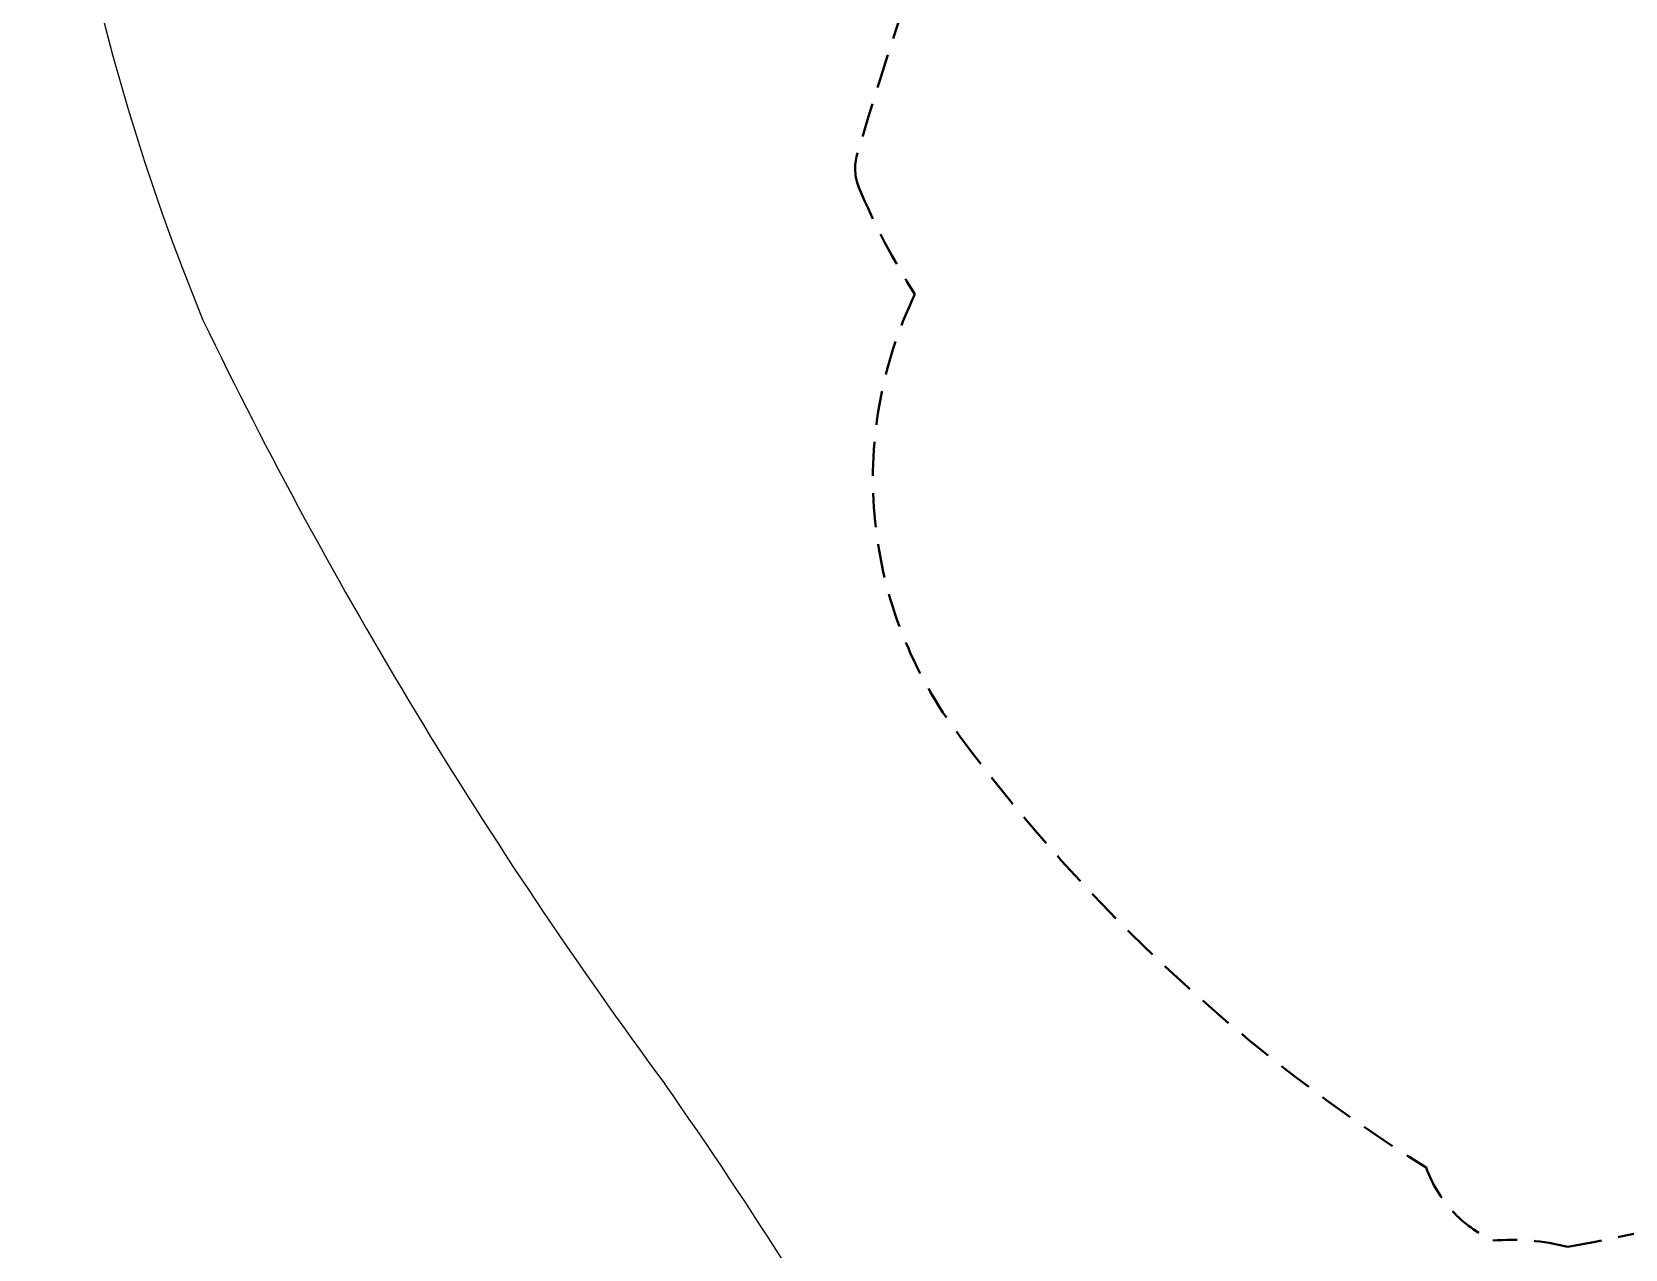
# Model space of a CAD drawing. Extents: x 2080 to 102399, y 2071 to 93424.
# Drawn here: x 80986.3 to 81452.2, y 78446.6 to 78802.6 of the extents above; entities that cross this region are included whole.
import ezdxf

# ---------------------------------------------------------------- set-up
doc = ezdxf.new("R2010")
doc.units = 0
doc.header["$LTSCALE"] = 20
doc.header["$MEASUREMENT"] = 0
doc.linetypes.add('DASHED2', pattern=[0.375, 0.25, -0.125])
doc.layers.add('PIT', color=40, linetype='DASHED2', lineweight=40)
doc.layers.add('road', color=2, linetype='Continuous')

msp = doc.modelspace()

# ---------------------------------------------------------------- linework, layer by layer
at = {"layer": 'PIT', "ltscale": 2}
msp.add_lwpolyline([(81507.201, 79028.729, 0.084309), (81448.586, 79016.809, 0.0319646), (81374.513, 78981.068, 0.0639371), (81317.263, 78943.765, 0.0431601), (81290.644, 78927.316, 0.0514869), (81279.677, 78908.755, 0.01817), (81256.256, 78852.487, 0.0178822), (81227.607, 78766.707, 0.1719633), (81228.13, 78757.042, 0.0443654), (81244.498, 78725.851, 0.2823937), (81257.755, 78596.447, 0.0932103), (81393.981, 78470.419, 0.1994233), (81413.52, 78449.082, -0.0839825), (81435.404, 78447.259, 0.0249497), (81495.057, 78461.192, -0.0566431), (81559.665, 78461.883, 0.0841624), (81603.225, 78464.739, 0.0977013), (81631.113, 78477.467, 0.0864572), (81655.312, 78502.157, -0.0173895), (81686.21, 78567.189, -0.472804), (81714.606, 78615.49, -0.0030508), (81782.616, 78691.622, -0.04659)], format="xyb", dxfattribs=at)
at = {"layer": 'road', "linetype": 'Continuous', "ltscale": 0.5}
for centre, radius, start, end in [((81656.757, 78972.373), 670.505, 115.744108, 202.272996), ((82299.099, 79329.53), 1402.994, 205.830216, 216.504927), ((80043.964, 77703.432), 1377.482, 23.970529, 35.069996)]:
    msp.add_arc(centre, radius, start, end, dxfattribs=at)

doc.saveas('drawing.dxf')
